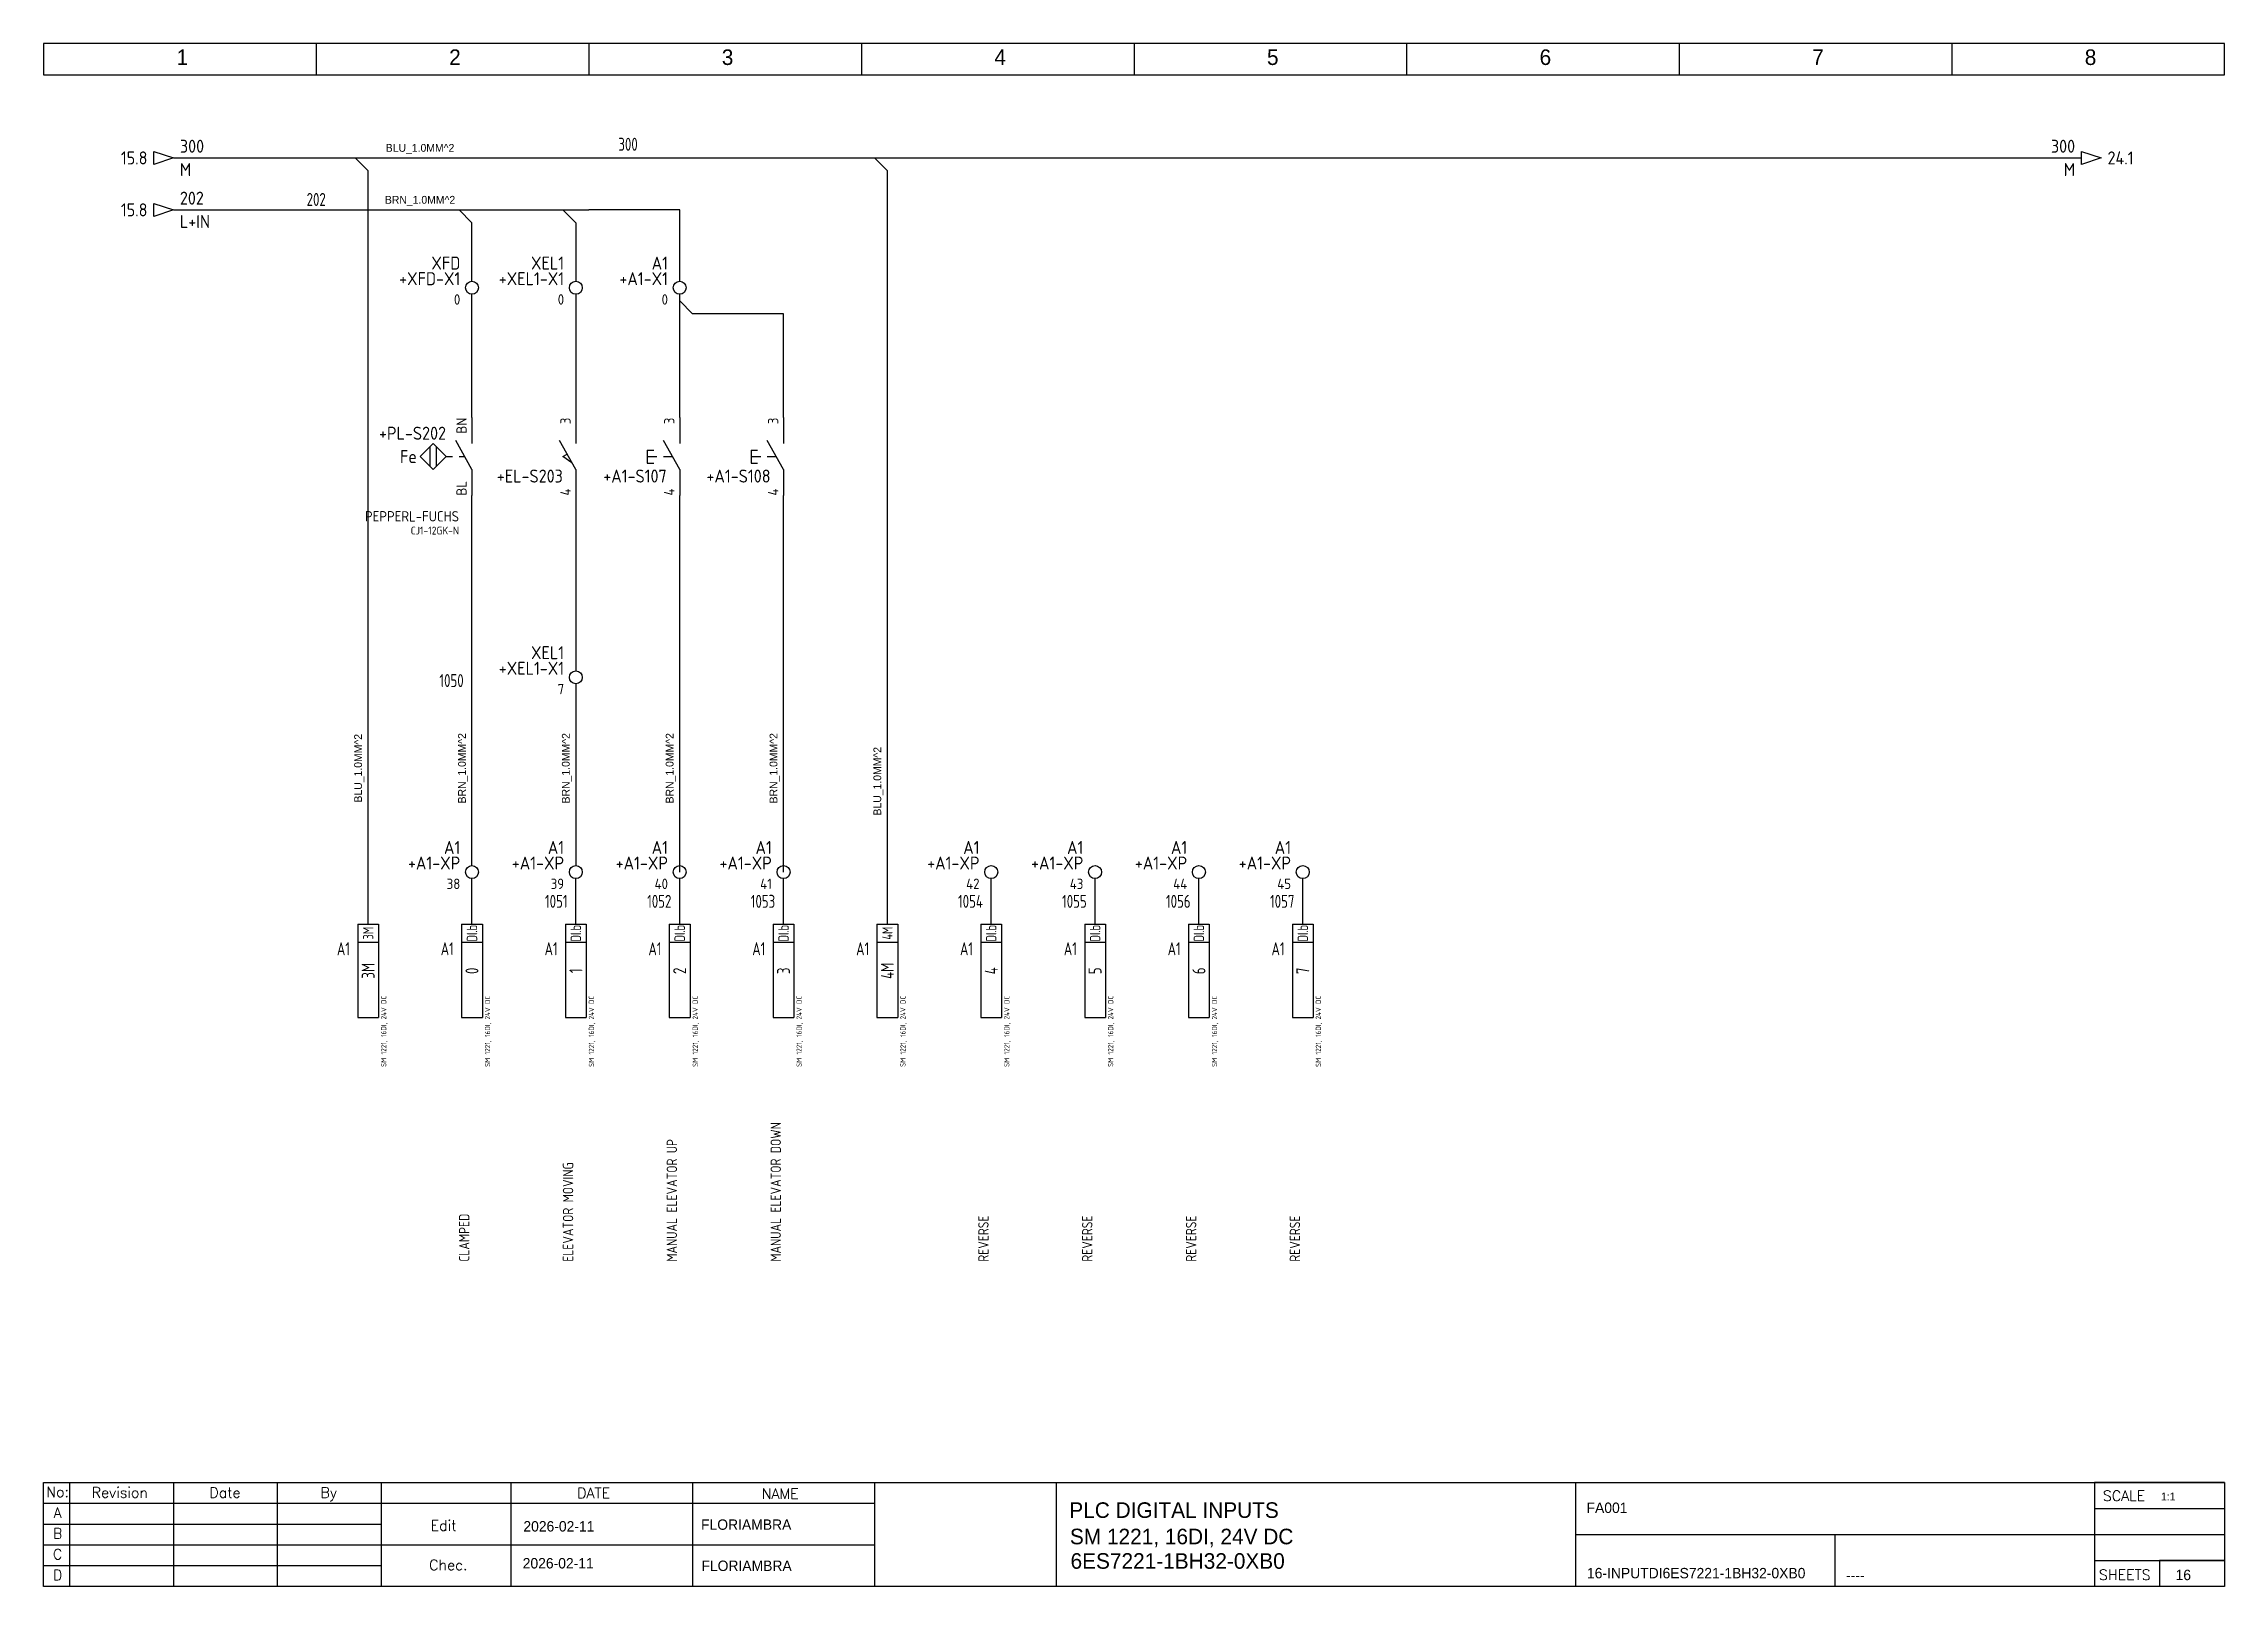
# Model space of a CAD drawing. Header units: millimetres. Extents: x 0 to 420, y 0 to 297.
import ezdxf
from ezdxf.enums import TextEntityAlignment as Align

# ---------------------------------------------------------------- set-up
doc = ezdxf.new("R2010")
doc.units = ezdxf.units.MM
doc.header["$LTSCALE"] = 6
for name, color, linetype in [('025', 1, 'Continuous'), ('05', 6, 'Continuous'), ('BLU_1.0mm^2', 5, 'Continuous'), ('BRN_1.0mm^2', 14, 'Continuous'), ('DESC', 1, 'Continuous'), ('DESCCHILD', 20, 'Continuous'), ('LOC', 8, 'Continuous'), ('MISC', 2, 'Continuous'), ('SYMS', 7, 'Continuous'), ('TAGS', 51, 'Continuous'), ('TERMS', 4, 'Continuous'), ('WIRENO', 70, 'Continuous'), ('WIREREF', 61, 'Continuous'), ('WIREREF_DEST', 61, 'Continuous'), ('XREF', 7, 'Continuous')]:
    doc.layers.add(name, color=color, linetype=linetype)
doc.styles.add('WD', font='romans.shx')
doc.styles.add('WD_IEC', font='ISOCP2.shx', dxfattribs={"width": 0.9, "height": 4})

# ---------------------------------------------------------------- blocks, each defined once
blk = doc.blocks.new('IEC_tblock_a3_floriambra')
at = {"layer": '05'}
for p, q in [((-840, 0), (-840, 20)), ((-840, 0), (-840, 20)), ((-840, 20), (-420, 20)), ((-835, 20), (-835, 0)), ((-815, 20), (-815, 0)), ((-795, 20), (-795, 0)), ((-775, 20), (-775, 0)), ((-750, 20), (-750, 0)), ((-715, 20), (-715, 0)), ((-680, 20), (-680, 0)), ((-645, 20), (-645, 0)), ((-545, 20), (-545, 0)), ((-420, 20), (-445, 20)), ((-445, 20), (-445, 0)), ((-445, 20), (-445, 15)), ((-420, 20), (-420, 0)), ((-840, 16), (-775, 16)), ((-775, 16), (-680, 16)), ((-445, 15), (-420, 15)), ((-840, 12), (-775, 12)), ((-545, 10), (-445, 10)), ((-495, 10), (-495, 0)), ((-445, 10), (-420, 10)), ((-840, 8), (-775, 8)), ((-775, 8), (-680, 8)), ((-445, 5), (-420, 5)), ((-420, 5), (-432.5, 5)), ((-432.5, 5), (-432.5, 0)), ((-840, 4), (-775, 4)), ((-420, 0), (-840, 0))]:
    blk.add_line(p, q, dxfattribs=at)
at = {"flags": 4}
for tag, p, height in [('SCALA', (-432.21, 16.54), 1.5), ('AUTHOR', (-713.38, 10.89), 2), ('DESCRIPT_PROYECT', (-642.46, 13.18), 3), ('CODIGO_PROYECT', (-542.84, 14.13), 2), ('INSTALACION', (-441.74, 11.01), 2), ('FECHA_CREA', (-747.6, 10.56), 2), ('DESCRIPCION_1', (-642.34, 8.1), 3), ('LOCALIZACION', (-441.61, 6.6), 2), ('FECHA_EDIT', (-747.73, 3.45), 2), ('REVISADO', (-713.31, 2.96), 2), ('DESCRIPCION_2', (-642.22, 3.39), 3), ('ARCHIVO', (-542.76, 1.55), 2), ('COMENTARIO', (-492.87, 1.14), 2), ('PAG', (-429.4, 1.2), 2)]:
    blk.add_attdef(tag, p, '', height=height, dxfattribs=at)
at = {"layer": '025', "style": 'WD'}
for s, p in [('No:', (-837.31, 17.19)), ('Revision', (-825.33, 17.07)), ('Date', (-805.08, 17.05)), ('By', (-785.09, 17.06)), ('NAME', (-698.14, 16.82)), ('SCALE', (-439.33, 16.45)), ('A', (-837.31, 13.19)), ('B', (-837.31, 9.19)), ('C', (-837.31, 5.19)), ('D', (-837.31, 1.19))]:
    blk.add_text(s, height=2, dxfattribs=at).set_placement(p, align=Align.CENTER)
for s, p in [('DATE', (-737.24, 16.98)), ('Edit', (-765.46, 10.72)), ('Chec.', (-765.74, 3.12)), ('SHEETS', (-444.15, 1.23))]:
    blk.add_text(s, height=2, dxfattribs=at).set_placement(p)
blk = doc.blocks.new('PLCIOI3V')
for p, q in [((-2, 0), (-2, -18)), ((-2, 0), (2, 0)), ((2, 0), (2, -18)), ((-2, -3.5), (2, -3.5)), ((-2, -18), (2, -18))]:
    blk.add_line(p, q)
at = {"style": 'WD_IEC', "width": 0.9}
blk.add_attdef('TERMDESC01', text='', height=2, rotation=90, dxfattribs=at).set_placement((2.25, 1), align=Align.TOP_LEFT)
at = {"style": 'WD_IEC', "width": 0.8}
for tag, p in [('INST', (-3.5, -2.5)), ('LOC', (-3.5, -6))]:
    blk.add_attdef(tag, text='', height=2.5, dxfattribs=at).set_placement(p, align=Align.RIGHT)
for tag, height, p in [('TERM01', 2, (0, -1.75)), ('TAGA01', 2.5, (0, -9))]:
    blk.add_attdef(tag, text='', height=height, rotation=90, dxfattribs=at).set_placement(p, align=Align.MIDDLE)
at = {"style": 'WD_IEC', "flags": 1}
for tag, height, p in [('X2TERM01', 0.25, (0, 0)), ('TAG2', 1, (-3, -9.5))]:
    blk.add_attdef(tag, text='', height=height, rotation=90, dxfattribs=at).set_placement(p, align=Align.RIGHT)
at = {"linetype": 'Continuous', "style": 'WD_IEC', "flags": 9}
for tag, p in [('ASSYCODE', (-2.39, -10.18)), ('FAMILY', (-2.39, -16.68))]:
    blk.add_attdef(tag, text='', height=0.16, rotation=90, dxfattribs=at).set_placement(p, align=Align.CENTER)
at = {"style": 'WD_IEC', "width": 0.9}
for tag, height, p in [('DESCC01', 1, (3.5, -13.81)), ('DESCA01', 2.5, (0.5, -21.5)), ('DESCB01', 2.5, (3.5, -21.5)), ('DESCD01', 2.5, (6.5, -21.5)), ('DESCE01', 2.5, (9.5, -21.5))]:
    blk.add_attdef(tag, text='', height=height, rotation=90, dxfattribs=at).set_placement(p, align=Align.RIGHT)
blk = doc.blocks.new('HA1D3')
blk.add_lwpolyline([(0, 0), (-3.75, -1.25), (-3.75, 1.25)], close=True)
at = {"style": 'WD_IEC'}
blk.add_attdef('XREF', text='', height=2.5, dxfattribs=at).set_placement((-5, 0), align=Align.MIDDLE_RIGHT)
at = {"style": 'WD_IEC', "flags": 1}
blk.add_attdef('SIGCODE', text='', height=1, dxfattribs=at).set_placement((-2.5, 1.8), align=Align.RIGHT)
at = {"style": 'WD_IEC'}
for tag, p, height, flags in [('X1TERM01', (0, 0), 0.32, 1), ('WIRENO', (1.25, 1), 2.5, 8)]:
    blk.add_attdef(tag, p, '', height=height, dxfattribs=dict(at, flags=flags))
blk.add_attdef('DESC1', text='', height=2.5, dxfattribs=at).set_placement((1.25, -1), align=Align.TOP_LEFT)
blk = doc.blocks.new('WD_WNH')
at = {"linetype": 'Continuous', "style": 'WD_IEC', "width": 0.8}
blk.add_attdef('WIRENO', text='', height=2.5, dxfattribs=at).set_placement((0, 0.75), align=Align.CENTER)
at = {"style": 'WD_IEC', "flags": 1}
for tag, p in [('W08USER', (0, 0.375)), ('W04USER', (0, 0.875)), ('W05USER', (0, 0.75)), ('W09USER', (0, 0.25)), ('W03USER', (0, 1)), ('W06USER', (0, 0.625)), ('W07USER', (0, 0.5)), ('W02USER', (0, 1.125)), ('W01USER', (0, 1.25)), ('W10USER', (0, 0.125))]:
    blk.add_attdef(tag, text='', height=0.08, dxfattribs=at).set_placement(p, align=Align.CENTER)
blk = doc.blocks.new('HT0_418')
for p, q in [((-2.5, 0), (2.5, 0)), ((0, -2.5), (-2.5, 0))]:
    blk.add_line(p, q)
at = {"style": 'WD_IEC', "flags": 1}
for tag, p in [('X4TERM01', (-2.5, 0)), ('X1TERM01', (2.5, 0)), ('WDWSEQ', (-2.63, -0.91)), ('X8TERM01', (0, -2.5))]:
    blk.add_attdef(tag, p, '', height=0.4, dxfattribs=at)
blk = doc.blocks.new('VPX11I')
for p, q in [((0, 7.5), (0, 2.5)), ((-8.12, 1.87), (-8.12, -1.88)), ((-6.88, 1.87), (-6.88, -1.88)), ((-5, 0), (-3.75, 0)), ((0, -2.5), (-3.12, 3.12)), ((-2.5, 0), (-1.39, 0)), ((0, -2.5), (0, -7.5))]:
    blk.add_line(p, q)
blk.add_lwpolyline([(-7.5, 2.5), (-5, 0), (-7.5, -2.5), (-10, 0)], close=True)
at = {"style": 'WD_IEC'}
blk.add_text('Fe', height=2.5, dxfattribs=at).set_placement((-10.62, 0), align=Align.MIDDLE_RIGHT)
for tag, p in [('INST', (-11.75, 10.25)), ('LOC', (-11.75, 6.75)), ('TAG1', (-11.75, 3.25)), ('DESC1', (-11.75, -9.85)), ('DESC2', (-11.75, -13.35)), ('DESC3', (-11.75, -16.85)), ('WDTAGALT', (-11.25, -19.62))]:
    blk.add_attdef(tag, text='', height=2.5, dxfattribs=at).set_placement(p, align=Align.RIGHT)
blk.add_attdef('TERM01', text='', height=2, rotation=90, dxfattribs=at).set_placement((-1, 7.5), align=Align.RIGHT)
at = {"style": 'WD_IEC', "flags": 1}
for tag, p, height in [('X2TERM01', (0, 7.5), 0.32), ('MFG', (2.75, 6.5), 1.5), ('CAT', (2.75, 4), 1.5), ('X1LINK', (0, 0), 0.32), ('ASSYCODE', (1, -4), 1), ('CONTACT', (1, -2.5), 1), ('COMMON', (2.25, -3.75), 1), ('X8TERM02', (0, -7.5), 0.32), ('FAMILY', (1, -5.5), 1), ('CATDESC', (1, -7), 1)]:
    blk.add_attdef(tag, p, '', height=height, dxfattribs=at)
at = {"style": 'WD_IEC'}
blk.add_attdef('TERM02', (-1, -7.5), '', height=2, rotation=90, dxfattribs=at)
at = {"lineweight": 15, "style": 'WD_IEC'}
blk.add_attdef('XREF', text='', height=2.5, dxfattribs=at).set_placement((-11.75, -6), align=Align.RIGHT)
blk = doc.blocks.new('VT0002')
blk.add_circle((0, 0), 1.25)
at = {"style": 'WD_IEC'}
for tag, p in [('INST', (-2.25, 6.5)), ('LOC', (-2.25, 3.5)), ('DESC1', (-2.25, -6.25)), ('DESC2', (-2.25, -9.25)), ('DESC3', (-2.25, -12.25))]:
    blk.add_attdef(tag, text='', height=2.5, dxfattribs=at).set_placement(p, align=Align.RIGHT)
at = {"style": 'WD_IEC', "flags": 1}
for tag, p, height in [('ASSYCODE', (2.75, 10.75), 1), ('CATDESC', (2.75, 9.25), 1), ('MFG', (2.75, 7.25), 1.5), ('CAT', (2.75, 4.75), 1.5), ('X4PIN01', (-1.25, 1), 0.25), ('X4TERM01', (-1.25, 0), 0.25), ('X4TERMDESC01', (-1.25, 0.5), 0.4), ('STRIPSEQ', (0, 0), 0.025), ('X2PIN01', (0, 2.25), 0.25), ('X2TERM01', (0, 1.25), 0.25), ('X8PIN01', (0, -0.25), 0.25), ('X2TERMDESC01', (0, 1.75), 0.4), ('X1PIN01', (1.25, 1), 0.25), ('X1TERM01', (1.25, 0), 0.25), ('X1TERMDESC01', (1.25, 0.5), 0.4), ('LINKTERM', (0, -0.04), 0.025), ('X8TERM01', (0, -1.25), 0.25), ('X8TERMDESC01', (0, -0.75), 0.4)]:
    blk.add_attdef(tag, p, '', height=height, dxfattribs=at)
at = {"style": 'WD_IEC', "flags": 8}
for tag, height, p in [('TAGSTRIP', 2.5, (-2.25, 0.5)), ('TERM01', 2, (-2.25, -3.25))]:
    blk.add_attdef(tag, text='', height=height, dxfattribs=at).set_placement(p, align=Align.RIGHT)
blk = doc.blocks.new('WD_WNV')
at = {"linetype": 'Continuous', "style": 'WD_IEC', "width": 0.8}
blk.add_attdef('WIRENO', text='', height=2.5, dxfattribs=at).set_placement((-1.6, 0), align=Align.MIDDLE_RIGHT)
at = {"style": 'WD_IEC', "flags": 1}
for tag, p in [('W08USER', (-1, 0.375)), ('W04USER', (-1, 0.875)), ('W05USER', (-1, 0.75)), ('W09USER', (-1, 0.25)), ('W03USER', (-1, 1)), ('W06USER', (-1, 0.625)), ('W07USER', (-1, 0.5)), ('W02USER', (-1, 1.125)), ('W01USER', (-1, 1.25)), ('W10USER', (-1, 0.125))]:
    blk.add_attdef(tag, text='', height=0.08, dxfattribs=at).set_placement(p, align=Align.CENTER)
blk = doc.blocks.new('HA1S1')
blk.add_lwpolyline([(0, 1.25), (3.75, 0), (0, -1.25)], close=True)
at = {"style": 'WD_IEC'}
for tag, height, flags, p in [('WIRENO', 2.5, 8, (-1.25, 1)), ('SIGCODE', 1, 1, (5, 1.8))]:
    blk.add_attdef(tag, text='', height=height, dxfattribs=dict(at, flags=flags)).set_placement(p, align=Align.RIGHT)
at = {"style": 'WD_IEC', "flags": 1}
blk.add_attdef('X4TERM01', (0, 0), '', height=0.32, dxfattribs=at)
at = {"style": 'WD_IEC'}
blk.add_attdef('XREF', text='', height=2.5, dxfattribs=at).set_placement((5, 0), align=Align.MIDDLE_LEFT)
blk.add_attdef('DESC1', text='', height=2.5, dxfattribs=at).set_placement((-1.25, -1), align=Align.TOP_RIGHT)
blk = doc.blocks.new('VLS11')
for p, q in [((0, 7.5), (0, 2.5)), ((0, -2.5), (-3.12, 3.12)), ((-2.5, 0), (-1.65, 0.47)), ((-0.74, -1.18), (-2.5, 0)), ((0, -2.5), (0, -7.5))]:
    blk.add_line(p, q)
at = {"style": 'WD_IEC'}
for tag, p in [('INST', (-5.25, 6.75)), ('LOC', (-5.25, 3.75)), ('TAG1', (-5.25, 0.75)), ('XREF', (-5.25, -3.75)), ('DESC2', (-5.25, -9.75)), ('DESC1', (-5.25, -6.75)), ('DESC3', (-5.25, -12.75))]:
    blk.add_attdef(tag, text='', height=2.5, dxfattribs=at).set_placement(p, align=Align.RIGHT)
blk.add_attdef('TERM01', text='', height=2, rotation=90, dxfattribs=at).set_placement((-1, 7.5), align=Align.RIGHT)
at = {"style": 'WD_IEC', "flags": 1}
for tag, p, height in [('X2TERM01', (0, 7.5), 0.32), ('MFG', (2.75, 6.5), 1.5), ('CAT', (2.75, 4), 1.5), ('X4LINK', (-3.42, 0), 0.32), ('X1LINK', (0, 0), 0.32), ('ASSYCODE', (1, -4), 1), ('CONTACT', (1, -2.5), 1), ('COMMON', (2.25, -3.75), 1), ('X8TERM02', (0, -7.5), 0.32), ('FAMILY', (1, -5.5), 1), ('CATDESC', (1, -7), 1)]:
    blk.add_attdef(tag, p, '', height=height, dxfattribs=at)
at = {"style": 'WD_IEC'}
blk.add_attdef('TERM02', (-1, -7.5), '', height=2, rotation=90, dxfattribs=at)
at = {"lineweight": 15, "style": 'WD_IEC'}
blk.add_attdef('WDTAGALT', text='', height=2.5, dxfattribs=at).set_placement((-5.25, -15.75), align=Align.RIGHT)
blk = doc.blocks.new('HT0_281')
for p in [(0, -2.5), (2.5, 0)]:
    blk.add_line(p, (0, 2.5))
at = {"style": 'WD_IEC', "flags": 1}
for tag, p in [('X2TERM01', (0, 2.5)), ('WDWSEQ', (1.92, 1.22)), ('X1TERM01', (2.5, 0)), ('X8TERM01', (0, -2.5))]:
    blk.add_attdef(tag, p, '', height=0.4, dxfattribs=at)
blk = doc.blocks.new('VPB11')
for p, q in [((0, 7.5), (0, 2.5)), ((-6.25, 1.25), (-6.25, -1.25)), ((-6.25, 1.25), (-5, 1.25)), ((-6.25, 0), (-4.375, 0)), ((0, -2.5), (-3.125, 3.125)), ((-3.125, 0), (-1.389, 0)), ((-6.25, -1.25), (-5, -1.25)), ((0, -2.5), (0, -7.5))]:
    blk.add_line(p, q)
at = {"style": 'WD_IEC'}
for tag, p in [('INST', (-8, 10.25)), ('LOC', (-8, 6.75)), ('TAG1', (-8, 3.25)), ('DESC1', (-8, -10.35)), ('DESC2', (-8, -13.85)), ('DESC3', (-8, -17.35))]:
    blk.add_attdef(tag, text='', height=2.5, dxfattribs=at).set_placement(p, align=Align.RIGHT)
blk.add_attdef('TERM01', text='', height=2, rotation=90, dxfattribs=at).set_placement((-1, 7.5), align=Align.RIGHT)
at = {"style": 'WD_IEC', "flags": 1}
for tag, p, height in [('X2TERM01', (0, 7.5), 0.32), ('CONTACT', (0.5, 4.5), 1), ('COMMON', (1.75, 3.25), 1), ('X1LINK', (0, 0), 0.32), ('ASSYCODE', (1, -4), 1), ('X8TERM02', (0, -7.5), 0.32), ('FAMILY', (1, -5.5), 1), ('CATDESC', (1, -7), 1)]:
    blk.add_attdef(tag, p, '', height=height, dxfattribs=at)
at = {"style": 'WD_IEC', "flags": 9}
for tag, p in [('MFG', (-8.5, -0.25)), ('CAT', (-8.5, -2.75))]:
    blk.add_attdef(tag, text='', height=1.5, dxfattribs=at).set_placement(p, align=Align.RIGHT)
at = {"style": 'WD_IEC'}
blk.add_attdef('TERM02', (-1, -7.5), '', height=2, rotation=90, dxfattribs=at)
at = {"lineweight": 15, "style": 'WD_IEC'}
blk.add_attdef('XREF', text='', height=2.5, dxfattribs=at).set_placement((-8, -6.35), align=Align.RIGHT)

msp = doc.modelspace()

# ---------------------------------------------------------------- linework, layer by layer
at = {"layer": '05'}
for p, q in [((0, 297), (0, 291)), ((420, 297), (0, 297)), ((52.5, 297), (52.5, 291)), ((105, 297), (105, 291)), ((157.5, 297), (157.5, 291)), ((210, 297), (210, 291)), ((262.5, 297), (262.5, 291)), ((315, 297), (315, 291)), ((367.5, 297), (367.5, 291)), ((420, 291), (420, 297)), ((0, 291), (420, 291))]:
    msp.add_line(p, q, dxfattribs=at)
at = {"layer": 'BLU_1.0mm^2'}
for p, q in [((25, 275), (60, 275)), ((65, 275), (160, 275)), ((165, 275), (392.5, 275)), ((62.5, 127.5), (62.5, 272.5)), ((162.5, 127.5), (162.5, 272.5))]:
    msp.add_line(p, q, dxfattribs=at)
at = {"layer": 'BRN_1.0mm^2'}
for p, q in [((25, 265), (80, 265)), ((85, 265), (100, 265)), ((122.5, 265), (105, 265)), ((122.5, 251.25), (122.5, 265)), ((82.5, 251.25), (82.5, 262.5)), ((102.5, 262.5), (102.5, 251.25)), ((82.5, 225), (82.5, 248.75)), ((102.5, 248.75), (102.5, 225)), ((122.5, 247.5), (122.5, 248.75)), ((142.5, 245), (125, 245)), ((142.5, 225), (142.5, 245)), ((122.5, 225), (122.5, 242.5)), ((82.5, 138.75), (82.5, 210)), ((102.5, 210), (102.5, 176.25)), ((122.5, 137.5), (122.5, 210)), ((142.5, 137.5), (142.5, 210)), ((102.5, 173.75), (102.5, 138.75)), ((82.5, 127.5), (82.5, 136.25)), ((102.5, 127.5), (102.5, 136.25)), ((122.5, 127.5), (122.5, 136.25)), ((142.5, 127.5), (142.5, 136.25)), ((182.5, 127.5), (182.5, 136.25)), ((202.5, 127.5), (202.5, 136.25)), ((222.5, 127.5), (222.5, 136.25)), ((242.5, 127.5), (242.5, 136.25))]:
    msp.add_line(p, q, dxfattribs=at)

# ---------------------------------------------------------------- block references
ref = msp.add_blockref('IEC_tblock_a3_floriambra', (840, 0))
ref.add_attrib('FECHA_EDIT', '2026-02-11', (92.27, 3.45), dxfattribs={"height": 2})
ref.add_attrib('FECHA_CREA', '2026-02-11', (92.4, 10.56), dxfattribs={"height": 2})
ref.add_attrib('REVISADO', 'FLORIAMBRA', (126.69, 2.96), dxfattribs={"height": 2})
ref.add_attrib('AUTHOR', 'FLORIAMBRA', (126.62, 10.89), dxfattribs={"height": 2})
ref.add_attrib('DESCRIPCION_2', '6ES7221-1BH32-0XB0', (197.78, 3.39), dxfattribs={"height": 3})
ref.add_attrib('DESCRIPCION_1', 'SM 1221, 16DI, 24V DC', (197.66, 8.1), dxfattribs={"height": 3})
ref.add_attrib('DESCRIPT_PROYECT', 'PLC DIGITAL INPUTS', (197.54, 13.18), dxfattribs={"height": 3})
ref.add_attrib('CODIGO_PROYECT', 'FA001', (297.16, 14.13), dxfattribs={"height": 2})
ref.add_attrib('ARCHIVO', '16-INPUTDI6ES7221-1BH32-0XB0', (297.24, 1.55), dxfattribs={"height": 2})
ref.add_attrib('COMENTARIO', '----', (347.13, 1.14), dxfattribs={"height": 2})
ref.add_attrib('PAG', '16', (410.6, 1.2), dxfattribs={"height": 2})
ref.add_attrib('SCALA', '1:1', (407.79, 16.54), dxfattribs={"height": 1.5})
at = {"layer": 'BLU_1.0mm^2'}
for p in [(62.5, 275), (162.5, 275)]:
    msp.add_blockref('HT0_418', p, dxfattribs=at)
at = {"layer": 'BRN_1.0mm^2'}
for name, p in [('HT0_418', (82.5, 265)), ('HT0_418', (102.5, 265)), ('HT0_281', (122.5, 245))]:
    msp.add_blockref(name, p, dxfattribs=at)
at = {"layer": 'SYMS'}
ref = msp.add_blockref('HA1D3', (25, 275), dxfattribs=at)
ref.add_attrib('XREF', '15.8', dxfattribs={"layer": 'XREF', "height": 2.5, "style": 'WD_IEC'}).set_placement((20, 275), align=Align.MIDDLE_RIGHT)
ref.add_attrib('DESC1', 'M', dxfattribs={"layer": 'DESC', "height": 2.5, "style": 'WD_IEC'}).set_placement((26.25, 274), align=Align.TOP_LEFT)
ref.add_attrib('WIRENO', '300', (26.25, 276), dxfattribs={"layer": 'WIREREF_DEST', "height": 2.5, "style": 'WD_IEC', "flags": 8})
ref = msp.add_blockref('HA1S1', (392.5, 275), dxfattribs=at)
ref.add_attrib('XREF', '24.1', dxfattribs={"layer": 'XREF', "height": 2.5, "style": 'WD_IEC'}).set_placement((397.5, 275), align=Align.MIDDLE_LEFT)
ref.add_attrib('DESC1', 'M', dxfattribs={"layer": 'DESC', "height": 2.5, "style": 'WD_IEC'}).set_placement((391.25, 274), align=Align.TOP_RIGHT)
ref.add_attrib('WIRENO', '300', dxfattribs={"layer": 'WIREREF', "height": 2.5, "style": 'WD_IEC', "flags": 8}).set_placement((391.25, 276), align=Align.RIGHT)
ref = msp.add_blockref('HA1D3', (25, 265), dxfattribs=at)
ref.add_attrib('XREF', '15.8', dxfattribs={"layer": 'XREF', "height": 2.5, "style": 'WD_IEC'}).set_placement((20, 265), align=Align.MIDDLE_RIGHT)
ref.add_attrib('DESC1', 'L+IN', dxfattribs={"layer": 'DESC', "height": 2.5, "style": 'WD_IEC'}).set_placement((26.25, 264), align=Align.TOP_LEFT)
ref.add_attrib('WIRENO', '202', (26.25, 266), dxfattribs={"layer": 'WIREREF_DEST', "height": 2.5, "style": 'WD_IEC', "flags": 8})
ref = msp.add_blockref('VT0002', (82.5, 250), dxfattribs=at)
ref.add_attrib('TERM01', '0', dxfattribs={"layer": 'TERMS', "height": 2, "style": 'WD_IEC', "flags": 8}).set_placement((80.25, 246.75), align=Align.RIGHT)
ref.add_attrib('LOC', 'XFD', dxfattribs={"layer": 'LOC', "height": 2.5, "style": 'WD_IEC'}).set_placement((80.25, 253.5), align=Align.RIGHT)
ref.add_attrib('TAGSTRIP', '+XFD-X1', dxfattribs={"layer": 'TAGS', "height": 2.5, "style": 'WD_IEC', "flags": 8}).set_placement((80.25, 250.5), align=Align.RIGHT)
ref = msp.add_blockref('VT0002', (102.5, 250), dxfattribs=at)
ref.add_attrib('TERM01', '0', dxfattribs={"layer": 'TERMS', "height": 2, "style": 'WD_IEC', "flags": 8}).set_placement((100.25, 246.75), align=Align.RIGHT)
ref.add_attrib('LOC', 'XEL1', dxfattribs={"layer": 'LOC', "height": 2.5, "style": 'WD_IEC'}).set_placement((100.25, 253.5), align=Align.RIGHT)
ref.add_attrib('TAGSTRIP', '+XEL1-X1', dxfattribs={"layer": 'TAGS', "height": 2.5, "style": 'WD_IEC', "flags": 8}).set_placement((100.25, 250.5), align=Align.RIGHT)
ref = msp.add_blockref('VT0002', (122.5, 250), dxfattribs=at)
ref.add_attrib('TERM01', '0', dxfattribs={"layer": 'TERMS', "height": 2, "style": 'WD_IEC', "flags": 8}).set_placement((120.25, 246.75), align=Align.RIGHT)
ref.add_attrib('LOC', 'A1', dxfattribs={"layer": 'LOC', "height": 2.5, "style": 'WD_IEC'}).set_placement((120.25, 253.5), align=Align.RIGHT)
ref.add_attrib('TAGSTRIP', '+A1-X1', dxfattribs={"layer": 'TAGS', "height": 2.5, "style": 'WD_IEC', "flags": 8}).set_placement((120.25, 250.5), align=Align.RIGHT)
ref = msp.add_blockref('VPX11I', (82.5, 217.5), dxfattribs=at)
ref.add_attrib('TERM02', 'BL', (81.5, 210), dxfattribs={"layer": 'TERMS', "height": 2, "rotation": 90, "style": 'WD_IEC'})
ref.add_attrib('TERM01', 'BN', dxfattribs={"layer": 'TERMS', "height": 2, "rotation": 90, "style": 'WD_IEC'}).set_placement((81.5, 225), align=Align.RIGHT)
ref.add_attrib('DESC2', 'CJ1-12GK-N', dxfattribs={"layer": 'DESC', "height": 1.5, "style": 'WD_IEC'}).set_placement((80, 202.5), align=Align.RIGHT)
ref.add_attrib('DESC1', 'PEPPERL-FUCHS', dxfattribs={"layer": 'DESC', "height": 2, "style": 'WD_IEC'}).set_placement((80, 205), align=Align.RIGHT)
ref.add_attrib('TAG1', '+PL-S202', dxfattribs={"layer": 'TAGS', "height": 2.5, "style": 'WD_IEC'}).set_placement((77.5, 220.75), align=Align.RIGHT)
ref = msp.add_blockref('VLS11', (102.5, 217.5), dxfattribs=at)
ref.add_attrib('TERM02', '4', (101.5, 210), dxfattribs={"layer": 'TERMS', "height": 2, "rotation": 90, "style": 'WD_IEC'})
ref.add_attrib('TERM01', '3', dxfattribs={"layer": 'TERMS', "height": 2, "rotation": 90, "style": 'WD_IEC'}).set_placement((101.5, 225), align=Align.RIGHT)
ref.add_attrib('TAG1', '+EL-S203', dxfattribs={"layer": 'TAGS', "height": 2.5, "style": 'WD_IEC'}).set_placement((100, 212.5), align=Align.RIGHT)
ref = msp.add_blockref('VPB11', (122.5, 217.5), dxfattribs=at)
ref.add_attrib('TERM02', '4', (121.5, 210), dxfattribs={"layer": 'TERMS', "height": 2, "rotation": 90, "style": 'WD_IEC'})
ref.add_attrib('TERM01', '3', dxfattribs={"layer": 'TERMS', "height": 2, "rotation": 90, "style": 'WD_IEC'}).set_placement((121.5, 225), align=Align.RIGHT)
ref.add_attrib('TAG1', '+A1-S107', dxfattribs={"layer": 'TAGS', "height": 2.5, "style": 'WD_IEC'}).set_placement((120, 212.5), align=Align.RIGHT)
ref = msp.add_blockref('VPB11', (142.5, 217.5), dxfattribs=at)
ref.add_attrib('TERM02', '4', (141.5, 210), dxfattribs={"layer": 'TERMS', "height": 2, "rotation": 90, "style": 'WD_IEC'})
ref.add_attrib('TERM01', '3', dxfattribs={"layer": 'TERMS', "height": 2, "rotation": 90, "style": 'WD_IEC'}).set_placement((141.5, 225), align=Align.RIGHT)
ref.add_attrib('TAG1', '+A1-S108', dxfattribs={"layer": 'TAGS', "height": 2.5, "style": 'WD_IEC'}).set_placement((140, 212.5), align=Align.RIGHT)
ref = msp.add_blockref('VT0002', (102.5, 175), dxfattribs=at)
ref.add_attrib('TERM01', '7', dxfattribs={"layer": 'TERMS', "height": 2, "style": 'WD_IEC', "flags": 8}).set_placement((100.25, 171.75), align=Align.RIGHT)
ref.add_attrib('LOC', 'XEL1', dxfattribs={"layer": 'LOC', "height": 2.5, "style": 'WD_IEC'}).set_placement((100.25, 178.5), align=Align.RIGHT)
ref.add_attrib('TAGSTRIP', '+XEL1-X1', dxfattribs={"layer": 'TAGS', "height": 2.5, "style": 'WD_IEC', "flags": 8}).set_placement((100.25, 175.5), align=Align.RIGHT)
ref = msp.add_blockref('VT0002', (82.5, 137.5), dxfattribs=at)
ref.add_attrib('TERM01', '38', dxfattribs={"layer": 'TERMS', "height": 2, "style": 'WD_IEC', "flags": 8}).set_placement((80.25, 134.25), align=Align.RIGHT)
ref.add_attrib('LOC', 'A1', dxfattribs={"layer": 'LOC', "height": 2.5, "style": 'WD_IEC'}).set_placement((80.25, 141), align=Align.RIGHT)
ref.add_attrib('TAGSTRIP', '+A1-XP', dxfattribs={"layer": 'TAGS', "height": 2.5, "style": 'WD_IEC', "flags": 8}).set_placement((80.25, 138), align=Align.RIGHT)
ref = msp.add_blockref('VT0002', (102.5, 137.5), dxfattribs=at)
ref.add_attrib('TERM01', '39', dxfattribs={"layer": 'TERMS', "height": 2, "style": 'WD_IEC', "flags": 8}).set_placement((100.25, 134.25), align=Align.RIGHT)
ref.add_attrib('LOC', 'A1', dxfattribs={"layer": 'LOC', "height": 2.5, "style": 'WD_IEC'}).set_placement((100.25, 141), align=Align.RIGHT)
ref.add_attrib('TAGSTRIP', '+A1-XP', dxfattribs={"layer": 'TAGS', "height": 2.5, "style": 'WD_IEC', "flags": 8}).set_placement((100.25, 138), align=Align.RIGHT)
ref = msp.add_blockref('VT0002', (122.5, 137.5), dxfattribs=at)
ref.add_attrib('TERM01', '40', dxfattribs={"layer": 'TERMS', "height": 2, "style": 'WD_IEC', "flags": 8}).set_placement((120.25, 134.25), align=Align.RIGHT)
ref.add_attrib('LOC', 'A1', dxfattribs={"layer": 'LOC', "height": 2.5, "style": 'WD_IEC'}).set_placement((120.25, 141), align=Align.RIGHT)
ref.add_attrib('TAGSTRIP', '+A1-XP', dxfattribs={"layer": 'TAGS', "height": 2.5, "style": 'WD_IEC', "flags": 8}).set_placement((120.25, 138), align=Align.RIGHT)
ref = msp.add_blockref('VT0002', (142.5, 137.5), dxfattribs=at)
ref.add_attrib('TERM01', '41', dxfattribs={"layer": 'TERMS', "height": 2, "style": 'WD_IEC', "flags": 8}).set_placement((140.25, 134.25), align=Align.RIGHT)
ref.add_attrib('LOC', 'A1', dxfattribs={"layer": 'LOC', "height": 2.5, "style": 'WD_IEC'}).set_placement((140.25, 141), align=Align.RIGHT)
ref.add_attrib('TAGSTRIP', '+A1-XP', dxfattribs={"layer": 'TAGS', "height": 2.5, "style": 'WD_IEC', "flags": 8}).set_placement((140.25, 138), align=Align.RIGHT)
ref = msp.add_blockref('VT0002', (182.5, 137.5), dxfattribs=at)
ref.add_attrib('TERM01', '42', dxfattribs={"layer": 'TERMS', "height": 2, "style": 'WD_IEC', "flags": 8}).set_placement((180.25, 134.25), align=Align.RIGHT)
ref.add_attrib('LOC', 'A1', dxfattribs={"layer": 'LOC', "height": 2.5, "style": 'WD_IEC'}).set_placement((180.25, 141), align=Align.RIGHT)
ref.add_attrib('TAGSTRIP', '+A1-XP', dxfattribs={"layer": 'TAGS', "height": 2.5, "style": 'WD_IEC', "flags": 8}).set_placement((180.25, 138), align=Align.RIGHT)
ref = msp.add_blockref('VT0002', (202.5, 137.5), dxfattribs=at)
ref.add_attrib('TERM01', '43', dxfattribs={"layer": 'TERMS', "height": 2, "style": 'WD_IEC', "flags": 8}).set_placement((200.25, 134.25), align=Align.RIGHT)
ref.add_attrib('LOC', 'A1', dxfattribs={"layer": 'LOC', "height": 2.5, "style": 'WD_IEC'}).set_placement((200.25, 141), align=Align.RIGHT)
ref.add_attrib('TAGSTRIP', '+A1-XP', dxfattribs={"layer": 'TAGS', "height": 2.5, "style": 'WD_IEC', "flags": 8}).set_placement((200.25, 138), align=Align.RIGHT)
ref = msp.add_blockref('VT0002', (222.5, 137.5), dxfattribs=at)
ref.add_attrib('TERM01', '44', dxfattribs={"layer": 'TERMS', "height": 2, "style": 'WD_IEC', "flags": 8}).set_placement((220.25, 134.25), align=Align.RIGHT)
ref.add_attrib('LOC', 'A1', dxfattribs={"layer": 'LOC', "height": 2.5, "style": 'WD_IEC'}).set_placement((220.25, 141), align=Align.RIGHT)
ref.add_attrib('TAGSTRIP', '+A1-XP', dxfattribs={"layer": 'TAGS', "height": 2.5, "style": 'WD_IEC', "flags": 8}).set_placement((220.25, 138), align=Align.RIGHT)
ref = msp.add_blockref('VT0002', (242.5, 137.5), dxfattribs=at)
ref.add_attrib('TERM01', '45', dxfattribs={"layer": 'TERMS', "height": 2, "style": 'WD_IEC', "flags": 8}).set_placement((240.25, 134.25), align=Align.RIGHT)
ref.add_attrib('LOC', 'A1', dxfattribs={"layer": 'LOC', "height": 2.5, "style": 'WD_IEC'}).set_placement((240.25, 141), align=Align.RIGHT)
ref.add_attrib('TAGSTRIP', '+A1-XP', dxfattribs={"layer": 'TAGS', "height": 2.5, "style": 'WD_IEC', "flags": 8}).set_placement((240.25, 138), align=Align.RIGHT)
ref = msp.add_blockref('PLCIOI3V', (62.5, 127.5), dxfattribs=at)
ref.add_attrib('DESCC01', 'SM 1221, 16DI, 24V DC', dxfattribs={"layer": 'DESC', "height": 1, "rotation": 90, "style": 'WD_IEC', "width": 0.9}).set_placement((66, 113.69), align=Align.RIGHT)
ref.add_attrib('LOC', 'A1', dxfattribs={"layer": 'LOC', "height": 2.5, "style": 'WD_IEC', "width": 0.8}).set_placement((59, 121.5), align=Align.RIGHT)
ref.add_attrib('TAGA01', '3M', dxfattribs={"layer": 'TAGS', "height": 2.5, "rotation": 90, "style": 'WD_IEC', "width": 0.8}).set_placement((62.5, 118.5), align=Align.MIDDLE)
ref.add_attrib('TERM01', '3M', dxfattribs={"layer": 'TERMS', "height": 2, "rotation": 90, "style": 'WD_IEC', "width": 0.8}).set_placement((62.5, 125.75), align=Align.MIDDLE)
ref = msp.add_blockref('PLCIOI3V', (82.5, 127.5), dxfattribs=at)
ref.add_attrib('DESCC01', 'SM 1221, 16DI, 24V DC', dxfattribs={"layer": 'DESC', "height": 1, "rotation": 90, "style": 'WD_IEC', "width": 0.9}).set_placement((86, 113.69), align=Align.RIGHT)
ref.add_attrib('LOC', 'A1', dxfattribs={"layer": 'LOC', "height": 2.5, "style": 'WD_IEC', "width": 0.8}).set_placement((79, 121.5), align=Align.RIGHT)
ref.add_attrib('TAGA01', '0', dxfattribs={"layer": 'TAGS', "height": 2.5, "rotation": 90, "style": 'WD_IEC', "width": 0.8}).set_placement((82.5, 118.5), align=Align.MIDDLE)
ref.add_attrib('TERM01', 'DI.b', dxfattribs={"layer": 'TERMS', "height": 2, "rotation": 90, "style": 'WD_IEC', "width": 0.8}).set_placement((82.5, 125.75), align=Align.MIDDLE)
ref = msp.add_blockref('PLCIOI3V', (102.5, 127.5), dxfattribs=at)
ref.add_attrib('DESCC01', 'SM 1221, 16DI, 24V DC', dxfattribs={"layer": 'DESC', "height": 1, "rotation": 90, "style": 'WD_IEC', "width": 0.9}).set_placement((106, 113.69), align=Align.RIGHT)
ref.add_attrib('LOC', 'A1', dxfattribs={"layer": 'LOC', "height": 2.5, "style": 'WD_IEC', "width": 0.8}).set_placement((99, 121.5), align=Align.RIGHT)
ref.add_attrib('TAGA01', '1', dxfattribs={"layer": 'TAGS', "height": 2.5, "rotation": 90, "style": 'WD_IEC', "width": 0.8}).set_placement((102.5, 118.5), align=Align.MIDDLE)
ref.add_attrib('TERM01', 'DI.b', dxfattribs={"layer": 'TERMS', "height": 2, "rotation": 90, "style": 'WD_IEC', "width": 0.8}).set_placement((102.5, 125.75), align=Align.MIDDLE)
ref = msp.add_blockref('PLCIOI3V', (122.5, 127.5), dxfattribs=at)
ref.add_attrib('DESCC01', 'SM 1221, 16DI, 24V DC', dxfattribs={"layer": 'DESC', "height": 1, "rotation": 90, "style": 'WD_IEC', "width": 0.9}).set_placement((126, 113.69), align=Align.RIGHT)
ref.add_attrib('LOC', 'A1', dxfattribs={"layer": 'LOC', "height": 2.5, "style": 'WD_IEC', "width": 0.8}).set_placement((119, 121.5), align=Align.RIGHT)
ref.add_attrib('TAGA01', '2', dxfattribs={"layer": 'TAGS', "height": 2.5, "rotation": 90, "style": 'WD_IEC', "width": 0.8}).set_placement((122.5, 118.5), align=Align.MIDDLE)
ref.add_attrib('TERM01', 'DI.b', dxfattribs={"layer": 'TERMS', "height": 2, "rotation": 90, "style": 'WD_IEC', "width": 0.8}).set_placement((122.5, 125.75), align=Align.MIDDLE)
ref = msp.add_blockref('PLCIOI3V', (142.5, 127.5), dxfattribs=at)
ref.add_attrib('DESCC01', 'SM 1221, 16DI, 24V DC', dxfattribs={"layer": 'DESC', "height": 1, "rotation": 90, "style": 'WD_IEC', "width": 0.9}).set_placement((146, 113.69), align=Align.RIGHT)
ref.add_attrib('LOC', 'A1', dxfattribs={"layer": 'LOC', "height": 2.5, "style": 'WD_IEC', "width": 0.8}).set_placement((139, 121.5), align=Align.RIGHT)
ref.add_attrib('TAGA01', '3', dxfattribs={"layer": 'TAGS', "height": 2.5, "rotation": 90, "style": 'WD_IEC', "width": 0.8}).set_placement((142.5, 118.5), align=Align.MIDDLE)
ref.add_attrib('TERM01', 'DI.b', dxfattribs={"layer": 'TERMS', "height": 2, "rotation": 90, "style": 'WD_IEC', "width": 0.8}).set_placement((142.5, 125.75), align=Align.MIDDLE)
ref = msp.add_blockref('PLCIOI3V', (162.5, 127.5), dxfattribs=at)
ref.add_attrib('DESCC01', 'SM 1221, 16DI, 24V DC', dxfattribs={"layer": 'DESC', "height": 1, "rotation": 90, "style": 'WD_IEC', "width": 0.9}).set_placement((166, 113.69), align=Align.RIGHT)
ref.add_attrib('LOC', 'A1', dxfattribs={"layer": 'LOC', "height": 2.5, "style": 'WD_IEC', "width": 0.8}).set_placement((159, 121.5), align=Align.RIGHT)
ref.add_attrib('TAGA01', '4M', dxfattribs={"layer": 'TAGS', "height": 2.5, "rotation": 90, "style": 'WD_IEC', "width": 0.8}).set_placement((162.5, 118.5), align=Align.MIDDLE)
ref.add_attrib('TERM01', '4M', dxfattribs={"layer": 'TERMS', "height": 2, "rotation": 90, "style": 'WD_IEC', "width": 0.8}).set_placement((162.5, 125.75), align=Align.MIDDLE)
ref = msp.add_blockref('PLCIOI3V', (182.5, 127.5), dxfattribs=at)
ref.add_attrib('DESCC01', 'SM 1221, 16DI, 24V DC', dxfattribs={"layer": 'DESC', "height": 1, "rotation": 90, "style": 'WD_IEC', "width": 0.9}).set_placement((186, 113.69), align=Align.RIGHT)
ref.add_attrib('LOC', 'A1', dxfattribs={"layer": 'LOC', "height": 2.5, "style": 'WD_IEC', "width": 0.8}).set_placement((179, 121.5), align=Align.RIGHT)
ref.add_attrib('TAGA01', '4', dxfattribs={"layer": 'TAGS', "height": 2.5, "rotation": 90, "style": 'WD_IEC', "width": 0.8}).set_placement((182.5, 118.5), align=Align.MIDDLE)
ref.add_attrib('TERM01', 'DI.b', dxfattribs={"layer": 'TERMS', "height": 2, "rotation": 90, "style": 'WD_IEC', "width": 0.8}).set_placement((182.5, 125.75), align=Align.MIDDLE)
ref = msp.add_blockref('PLCIOI3V', (202.5, 127.5), dxfattribs=at)
ref.add_attrib('DESCC01', 'SM 1221, 16DI, 24V DC', dxfattribs={"layer": 'DESC', "height": 1, "rotation": 90, "style": 'WD_IEC', "width": 0.9}).set_placement((206, 113.69), align=Align.RIGHT)
ref.add_attrib('LOC', 'A1', dxfattribs={"layer": 'LOC', "height": 2.5, "style": 'WD_IEC', "width": 0.8}).set_placement((199, 121.5), align=Align.RIGHT)
ref.add_attrib('TAGA01', '5', dxfattribs={"layer": 'TAGS', "height": 2.5, "rotation": 90, "style": 'WD_IEC', "width": 0.8}).set_placement((202.5, 118.5), align=Align.MIDDLE)
ref.add_attrib('TERM01', 'DI.b', dxfattribs={"layer": 'TERMS', "height": 2, "rotation": 90, "style": 'WD_IEC', "width": 0.8}).set_placement((202.5, 125.75), align=Align.MIDDLE)
ref = msp.add_blockref('PLCIOI3V', (222.5, 127.5), dxfattribs=at)
ref.add_attrib('DESCC01', 'SM 1221, 16DI, 24V DC', dxfattribs={"layer": 'DESC', "height": 1, "rotation": 90, "style": 'WD_IEC', "width": 0.9}).set_placement((226, 113.69), align=Align.RIGHT)
ref.add_attrib('LOC', 'A1', dxfattribs={"layer": 'LOC', "height": 2.5, "style": 'WD_IEC', "width": 0.8}).set_placement((219, 121.5), align=Align.RIGHT)
ref.add_attrib('TAGA01', '6', dxfattribs={"layer": 'TAGS', "height": 2.5, "rotation": 90, "style": 'WD_IEC', "width": 0.8}).set_placement((222.5, 118.5), align=Align.MIDDLE)
ref.add_attrib('TERM01', 'DI.b', dxfattribs={"layer": 'TERMS', "height": 2, "rotation": 90, "style": 'WD_IEC', "width": 0.8}).set_placement((222.5, 125.75), align=Align.MIDDLE)
ref = msp.add_blockref('PLCIOI3V', (242.5, 127.5), dxfattribs=at)
ref.add_attrib('DESCC01', 'SM 1221, 16DI, 24V DC', dxfattribs={"layer": 'DESC', "height": 1, "rotation": 90, "style": 'WD_IEC', "width": 0.9}).set_placement((246, 113.69), align=Align.RIGHT)
ref.add_attrib('LOC', 'A1', dxfattribs={"layer": 'LOC', "height": 2.5, "style": 'WD_IEC', "width": 0.8}).set_placement((239, 121.5), align=Align.RIGHT)
ref.add_attrib('TAGA01', '7', dxfattribs={"layer": 'TAGS', "height": 2.5, "rotation": 90, "style": 'WD_IEC', "width": 0.8}).set_placement((242.5, 118.5), align=Align.MIDDLE)
ref.add_attrib('TERM01', 'DI.b', dxfattribs={"layer": 'TERMS', "height": 2, "rotation": 90, "style": 'WD_IEC', "width": 0.8}).set_placement((242.5, 125.75), align=Align.MIDDLE)
at = {"layer": 'WIRENO'}
ref = msp.add_blockref('WD_WNH', (112.5, 275), dxfattribs=at)
ref.add_attrib('WIRENO', '300', dxfattribs={"linetype": 'Continuous', "height": 2.5, "style": 'WD_IEC', "width": 0.8}).set_placement((112.56, 276.38), align=Align.CENTER)
ref = msp.add_blockref('WD_WNH', (52.5, 265), dxfattribs=at)
ref.add_attrib('WIRENO', '202', dxfattribs={"linetype": 'Continuous', "height": 2.5, "style": 'WD_IEC', "width": 0.8}).set_placement((52.5, 265.75), align=Align.CENTER)
ref = msp.add_blockref('WD_WNV', (82.5, 174.38), dxfattribs=at)
ref.add_attrib('WIRENO', '1050', dxfattribs={"linetype": 'Continuous', "height": 2.5, "style": 'WD_IEC', "width": 0.8}).set_placement((80.9, 174.38), align=Align.MIDDLE_RIGHT)
ref = msp.add_blockref('WD_WNV', (102.5, 131.88), dxfattribs=at)
ref.add_attrib('WIRENO', '1051', dxfattribs={"linetype": 'Continuous', "height": 2.5, "style": 'WD_IEC', "width": 0.8}).set_placement((100.9, 131.88), align=Align.MIDDLE_RIGHT)
ref = msp.add_blockref('WD_WNV', (122.5, 131.88), dxfattribs=at)
ref.add_attrib('WIRENO', '1052', dxfattribs={"linetype": 'Continuous', "height": 2.5, "style": 'WD_IEC', "width": 0.8}).set_placement((120.9, 131.88), align=Align.MIDDLE_RIGHT)
ref = msp.add_blockref('WD_WNV', (142.5, 131.88), dxfattribs=at)
ref.add_attrib('WIRENO', '1053', dxfattribs={"linetype": 'Continuous', "height": 2.5, "style": 'WD_IEC', "width": 0.8}).set_placement((140.9, 131.88), align=Align.MIDDLE_RIGHT)
ref = msp.add_blockref('WD_WNV', (182.5, 131.88), dxfattribs=at)
ref.add_attrib('WIRENO', '1054', dxfattribs={"linetype": 'Continuous', "height": 2.5, "style": 'WD_IEC', "width": 0.8}).set_placement((180.9, 131.88), align=Align.MIDDLE_RIGHT)
ref = msp.add_blockref('WD_WNV', (202.5, 131.88), dxfattribs=at)
ref.add_attrib('WIRENO', '1055', dxfattribs={"linetype": 'Continuous', "height": 2.5, "style": 'WD_IEC', "width": 0.8}).set_placement((200.9, 131.88), align=Align.MIDDLE_RIGHT)
ref = msp.add_blockref('WD_WNV', (222.5, 131.88), dxfattribs=at)
ref.add_attrib('WIRENO', '1056', dxfattribs={"linetype": 'Continuous', "height": 2.5, "style": 'WD_IEC', "width": 0.8}).set_placement((220.9, 131.88), align=Align.MIDDLE_RIGHT)
ref = msp.add_blockref('WD_WNV', (242.5, 131.88), dxfattribs=at)
ref.add_attrib('WIRENO', '1057', dxfattribs={"linetype": 'Continuous', "height": 2.5, "style": 'WD_IEC', "width": 0.8}).set_placement((240.9, 131.88), align=Align.MIDDLE_RIGHT)

# ---------------------------------------------------------------- texts
at = {"layer": '05', "char_height": 3, "attachment_point": 1}
for s, insert in [('1', (25.61, 295.89)), ('2', (78.11, 295.89)), ('3', (130.61, 295.89)), ('4', (183.11, 295.89)), ('5', (235.61, 295.89)), ('6', (288.11, 295.89)), ('7', (340.61, 295.89)), ('8', (393.11, 295.89))]:
    msp.add_mtext_dynamic_manual_height_columns(s, width=14.5619, gutter_width=12.5, heights=[0], dxfattribs=dict(at, insert=insert))
at = {"layer": 'DESCCHILD', "char_height": 2, "attachment_point": 1, "rotation": 90, "style": 'WD_IEC'}
for s, insert in [('MANUAL ELEVATOR DOWN', (140, 62.5)), ('MANUAL ELEVATOR UP', (120, 62.5)), ('ELEVATOR MOVING', (100, 62.5)), ('CLAMPED', (80, 62.5)), ('REVERSE', (180, 62.5)), ('REVERSE', (200, 62.5)), ('REVERSE', (220, 62.5)), ('REVERSE', (240, 62.5))]:
    msp.add_mtext_dynamic_manual_height_columns(s, width=50, gutter_width=10, heights=[0], dxfattribs=dict(at, insert=insert))
at = {"layer": 'MISC', "char_height": 1.5, "attachment_point": 8}
for s, insert in [('\\W1;BLU_1.0MM^ 2', (72.5, 275.75)), ('\\W1;BRN_1.0MM^ 2', (72.5, 265.75))]:
    msp.add_mtext(s, dxfattribs=dict(at, insert=insert))
at = {"layer": 'MISC', "char_height": 1.5, "attachment_point": 8, "rotation": 90}
for s, insert in [('\\W1;BLU_1.0MM^ 2', (61.75, 157.5)), ('\\W1;BRN_1.0MM^ 2', (81.75, 157.5)), ('\\W1;BRN_1.0MM^ 2', (101.75, 157.5)), ('\\W1;BRN_1.0MM^ 2', (121.75, 157.5)), ('\\W1;BRN_1.0MM^ 2', (141.75, 157.5)), ('\\W1;BLU_1.0MM^ 2', (161.75, 155))]:
    msp.add_mtext(s, dxfattribs=dict(at, insert=insert))

doc.saveas('drawing.dxf')
